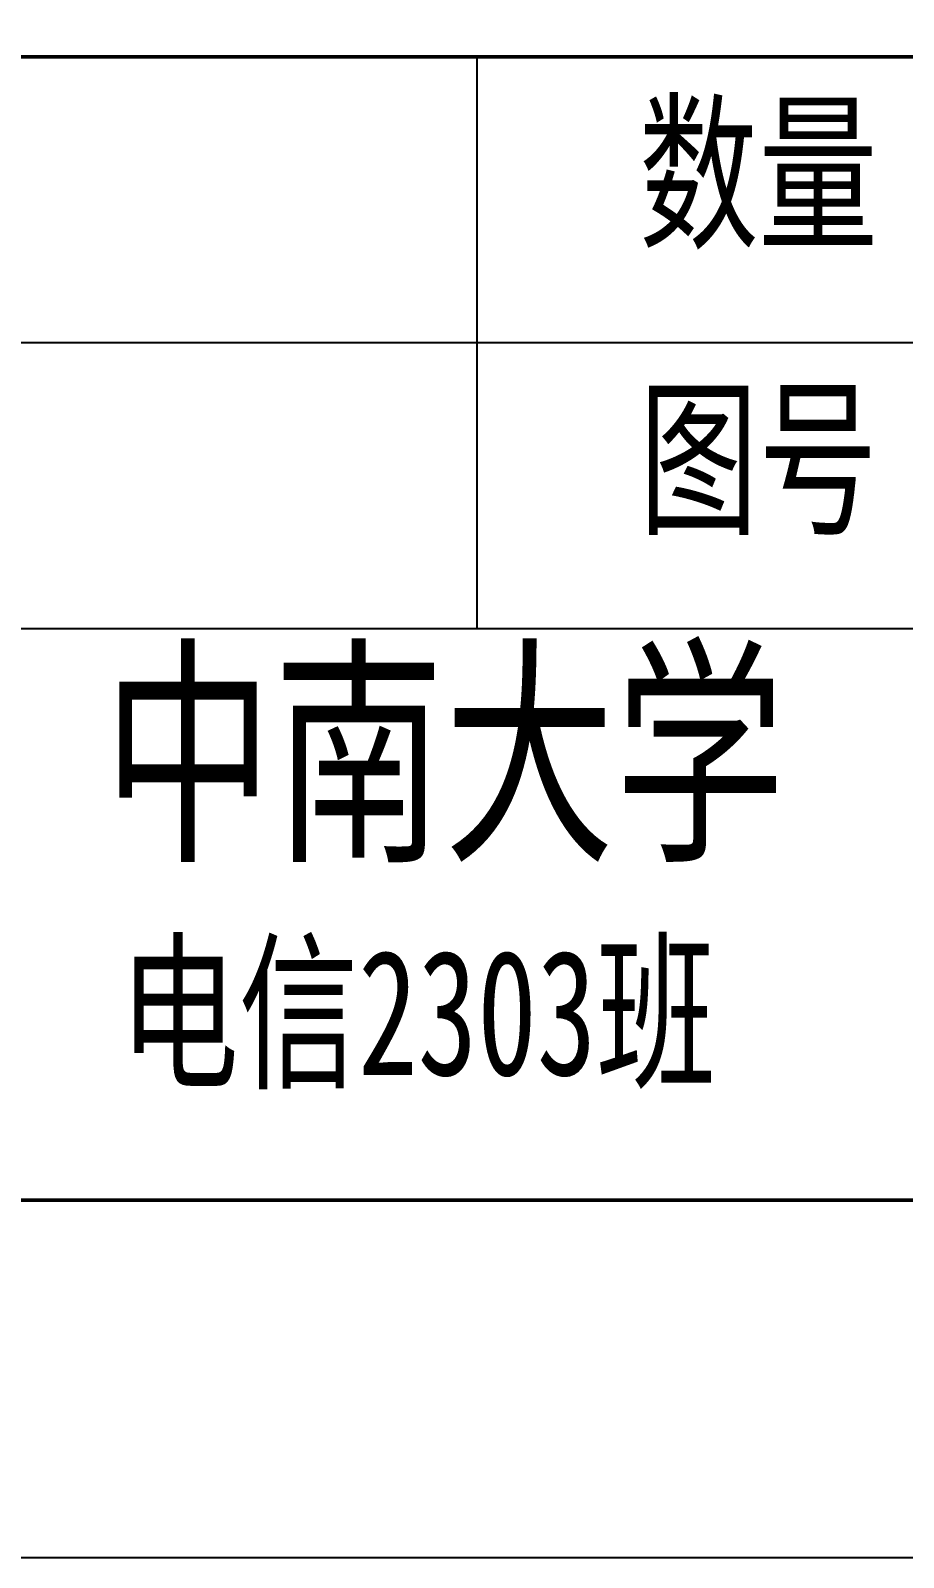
# Model space of a CAD drawing. Header units: millimetres. Extents: x 0 to 1320, y -350 to 297.
# Drawn here: x 1257.51 to 1281.94, y 0 to 42.74 of the extents above; entities that cross this region are included whole.
import ezdxf

# ---------------------------------------------------------------- set-up
doc = ezdxf.new("R2010")
doc.units = ezdxf.units.MM
doc.styles.add('Annotative', font='simfang.ttf', dxfattribs={"width": 0.7})

msp = doc.modelspace()

# ---------------------------------------------------------------- linework, layer by layer
at = {"color": 1}
msp.add_lwpolyline([(900, 0), (1320, 0), (1320, 297), (900, 297), (900, 0)], dxfattribs=at)
at = {"lineweight": 50}
for points in [[(910, 10), (1310, 10), (1310, 287), (910, 287), (910, 10)], [(1170, 10), (1310, 10), (1310, 42), (1170, 42), (1170, 10)]]:
    msp.add_lwpolyline(points, dxfattribs=at)
at = {"lineweight": 25}
for points in [[(1270, 42), (1270, 26)], [(1230, 34), (1310, 34)], [(1230, 26), (1310, 26)]]:
    msp.add_lwpolyline(points, dxfattribs=at)

# ---------------------------------------------------------------- texts
at = {"attachment_point": 1, "style": 'Annotative'}
for s, insert, char_height in [('数量', (1274.541, 40.5), 3.5), ('图号', (1274.541, 32.5), 3.5), ('中南大学', (1259.541, 25), 5), ('电信2303班', (1260, 17), 3.5)]:
    msp.add_mtext(s, dxfattribs=dict(at, insert=insert, char_height=char_height))

doc.saveas('drawing.dxf')
